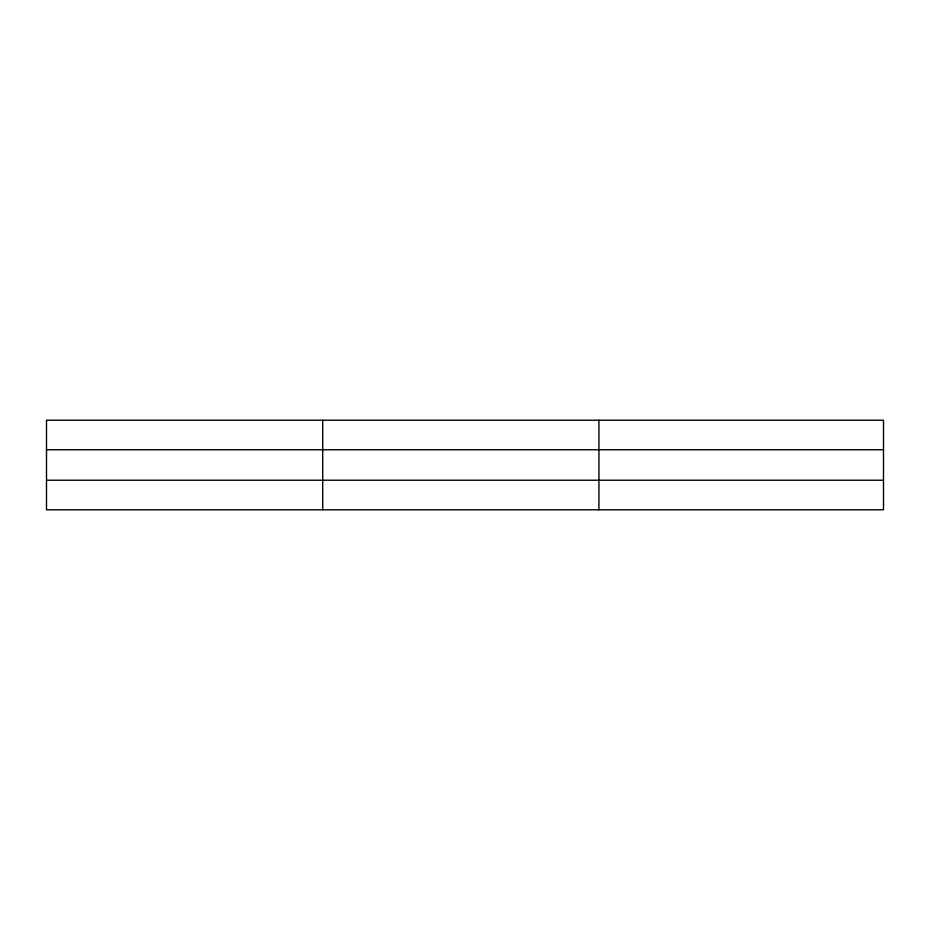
<?xml version="1.0" encoding="UTF-8"?>
<svg xmlns="http://www.w3.org/2000/svg" width="930" height="930" viewBox="0 0 930 930"><rect width="100%" height="100%" fill="white"/><g stroke="black" fill="none" stroke-linecap="round" stroke-linejoin="round"><path stroke-width="1.4" d="M322.71 509.78L322.71 420.221M598.92 509.78L598.92 420.221M883.5 449.771L883.5 420.221L46.5 420.221L46.5 509.78L883.5 509.78L883.5 449.771L46.5 449.771M46.5 480.229L883.5 480.229"/></g></svg>
